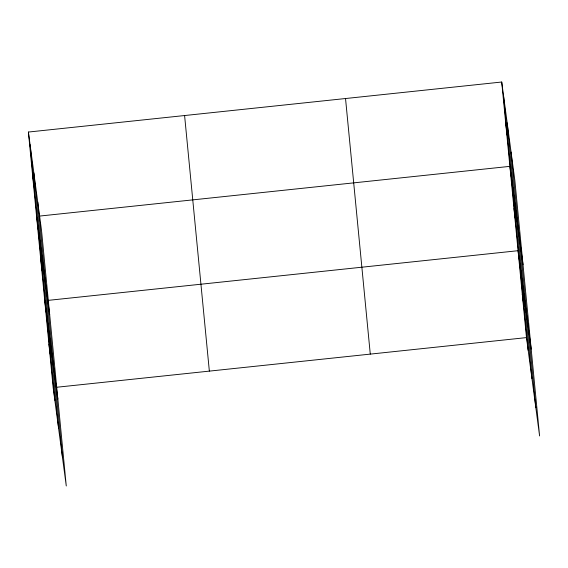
<?xml version="1.0" encoding="UTF-8"?>
<svg xmlns="http://www.w3.org/2000/svg" width="568" height="568" viewBox="0 0 568 568"><rect width="100%" height="100%" fill="white"/><g stroke="black" fill="none" stroke-linecap="round" stroke-linejoin="round"><path stroke-width="0.85" d="M28.4 132.046L41.521 230.395L66.278 485.981L53.158 387.632L28.4 132.046L501.721 82.019L514.842 180.368L539.6 435.954L526.479 337.605L501.721 82.019M39.213 216.11L509.894 166.36L523.014 264.716M48.266 300.358L518.059 250.701L531.186 349.057M56.686 387.255L526.479 337.605M505.804 124.186L507.494 136.831M513.976 208.534L515.659 221.172M522.269 294.153L523.952 306.791M32.483 174.213L34.172 186.858M36.572 216.387L49.693 314.743M40.655 258.561L42.337 271.199M44.737 300.728L57.858 399.084M48.947 344.18L50.63 356.818M511.072 152.089L535.823 407.668M507.181 122.944L531.939 378.529M503.411 94.657L528.162 350.243M345.529 98.527L370.279 354.112M184.593 115.538L209.351 371.117M37.751 202.109L62.501 457.694M33.86 172.97L58.618 428.556M30.09 144.684L54.84 400.27"/></g></svg>
